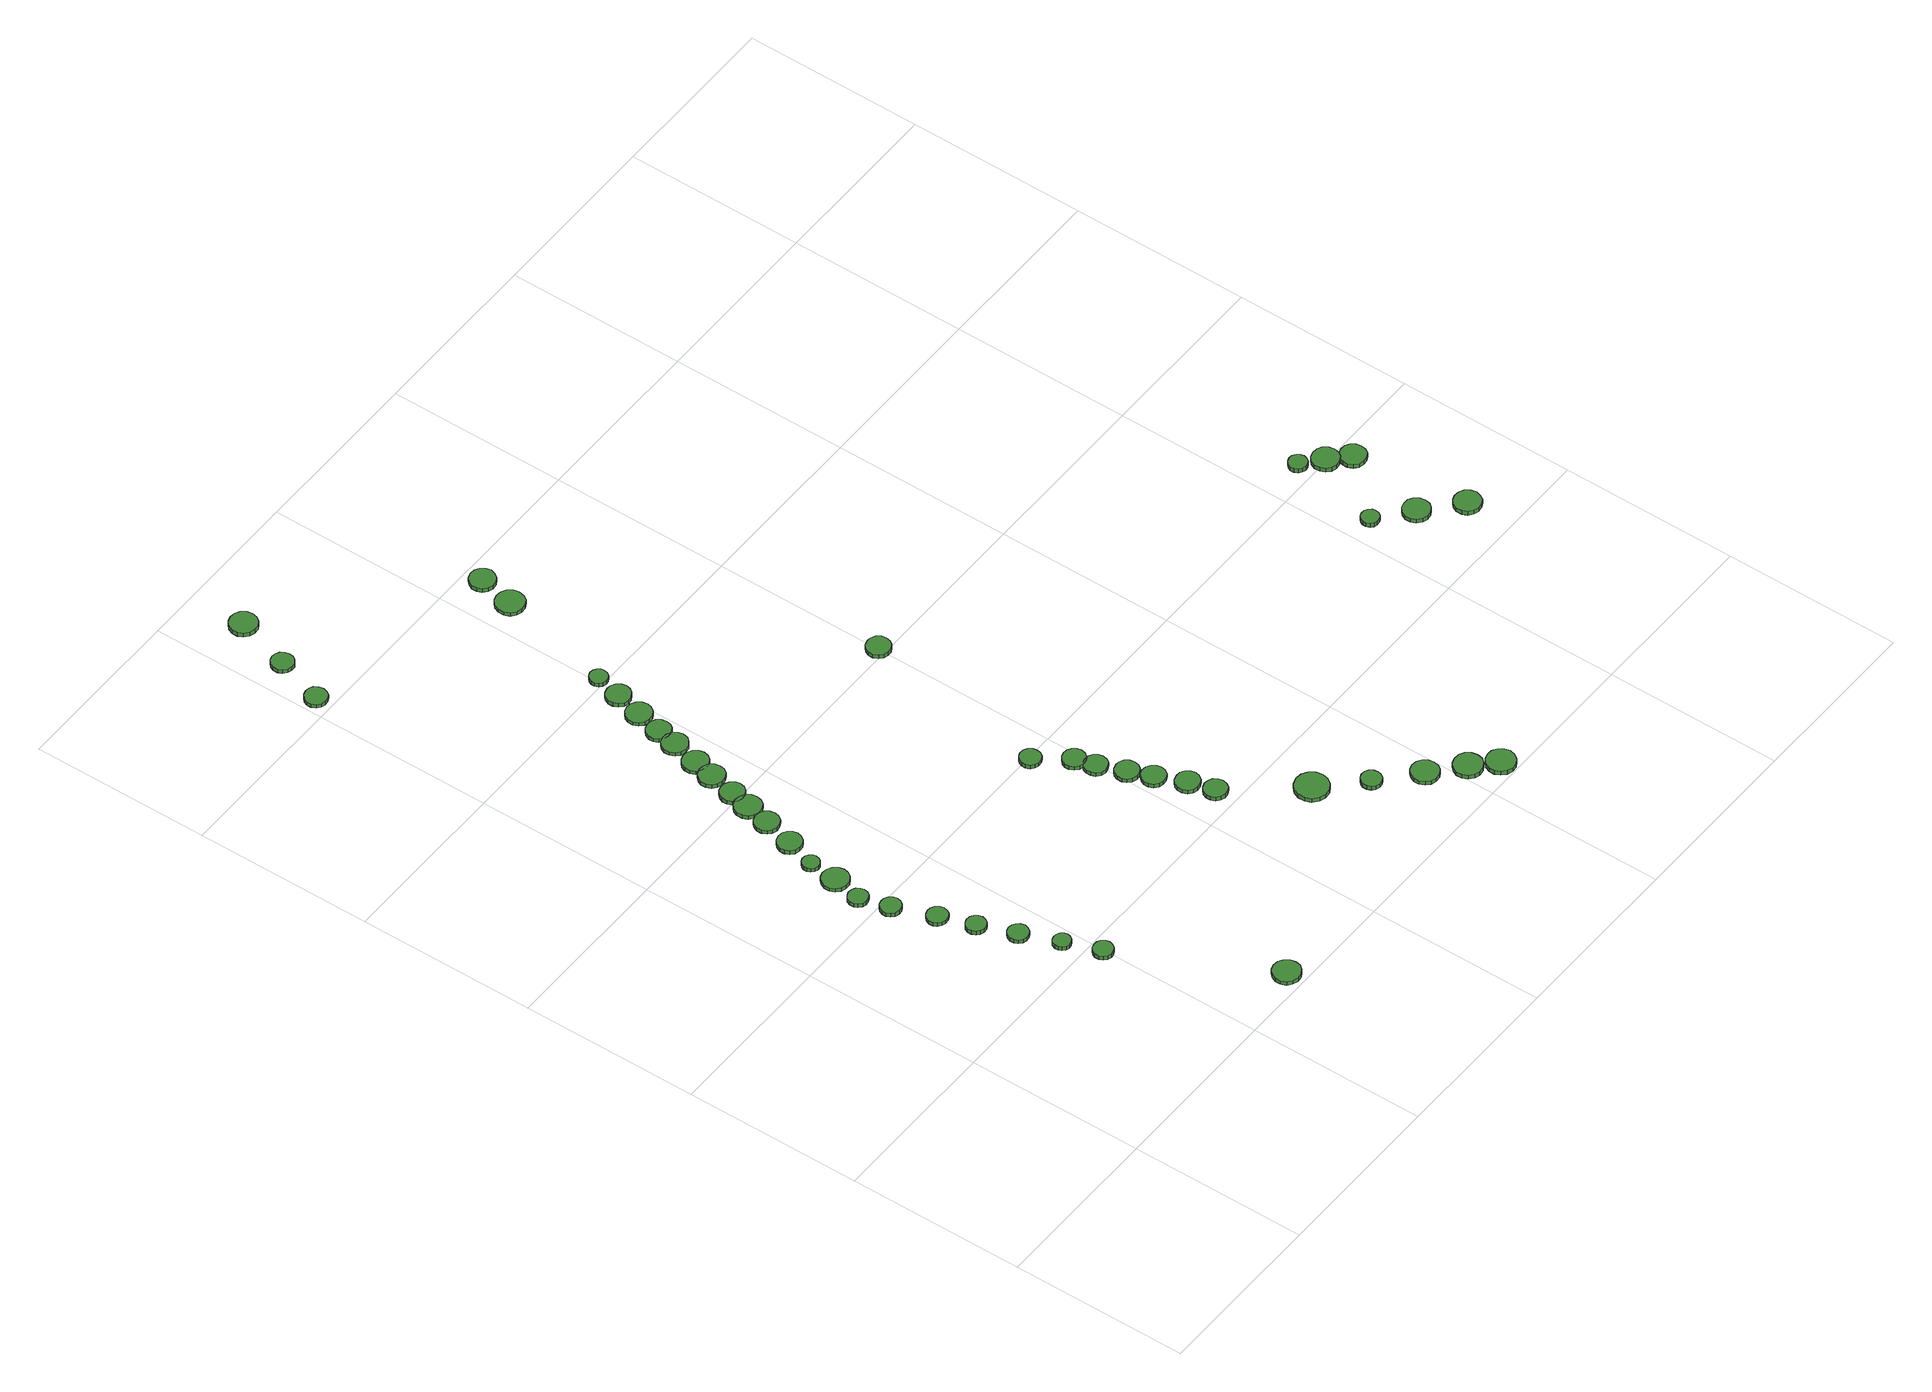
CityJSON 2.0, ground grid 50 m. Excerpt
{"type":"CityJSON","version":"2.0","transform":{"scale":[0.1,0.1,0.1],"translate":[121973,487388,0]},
"CityObjects":{
"tree1":{"type":"SolitaryVegetationObject","attributes":{"function":"something"},"geometry":[{"type":"MultiSurface","lod":"1","boundaries":[[[0,1,2,3,4,5,6,7,8,9,10,11,12,13,14]],[[15,16,17,18,19,20,21,22,23,24,25,26,27,28,29]],[[0,29,28,1]],[[1,28,27,2]],[[2,27,26,3]],[[3,26,25,4]],[[4,25,24,5]],[[5,24,23,6]],[[6,23,22,7]],[[7,22,21,8]],[[8,21,20,9]],[[9,20,19,10]],[[10,19,18,11]],[[11,18,17,12]],[[12,17,16,13]],[[13,16,15,14]],[[14,15,29,0]]]}]},
"tree2":{"type":"SolitaryVegetationObject","attributes":{"function":"something"},"geometry":[{"type":"MultiSurface","lod":"1","boundaries":[[[30,31,32,33,34,35,36,37,38,39,40,41,42,43,44]],[[45,46,47,48,49,50,51,52,53,54,55,56,57,58,59]],[[30,59,58,31]],[[31,58,57,32]],[[32,57,56,33]],[[33,56,55,34]],[[34,55,54,35]],[[35,54,53,36]],[[36,53,52,37]],[[37,52,51,38]],[[38,51,50,39]],[[39,50,49,40]],[[40,49,48,41]],[[41,48,47,42]],[[42,47,46,43]],[[43,46,45,44]],[[44,45,59,30]]]}]},
"tree3":{"type":"SolitaryVegetationObject","attributes":{"function":"something"},"geometry":[{"type":"MultiSurface","lod":"1","boundaries":[[[60,61,62,63,64,65,66,67,68,69,70,71,72,73,74]],[[75,76,77,78,79,80,81,82,83,84,85,86,87,88,89]],[[60,89,88,61]],[[61,88,87,62]],[[62,87,86,63]],[[63,86,85,64]],[[64,85,84,65]],[[65,84,83,66]],[[66,83,82,67]],[[67,82,81,68]],[[68,81,80,69]],[[69,80,79,70]],[[70,79,78,71]],[[71,78,77,72]],[[72,77,76,73]],[[73,76,75,74]],[[74,75,89,60]]]}]},
"tree4":{"type":"SolitaryVegetationObject","attributes":{"function":"something"},"geometry":[{"type":"MultiSurface","lod":"1","boundaries":[[[90,91,92,93,94,95,96,97,98,99,100,101,102,103,104]],[[105,106,107,108,109,110,111,112,113,114,115,116,117,118,119]],[[90,119,118,91]],[[91,118,117,92]],[[92,117,116,93]],[[93,116,115,94]],[[94,115,114,95]],[[95,114,113,96]],[[96,113,112,97]],[[97,112,111,98]],[[98,111,110,99]],[[99,110,109,100]],[[100,109,108,101]],[[101,108,107,102]],[[102,107,106,103]],[[103,106,105,104]],[[104,105,119,90]]]}]},
"tree5":{"type":"SolitaryVegetationObject","attributes":{"function":"something"},"geometry":[{"type":"MultiSurface","lod":"1","boundaries":[[[120,121,122,123,124,125,126,127,128,129,130,131,132,133,134]],[[135,136,137,138,139,140,141,142,143,144,145,146,147,148,149]],[[120,149,148,121]],[[121,148,147,122]],[[122,147,146,123]],[[123,146,145,124]],[[124,145,144,125]],[[125,144,143,126]],[[126,143,142,127]],[[127,142,141,128]],[[128,141,140,129]],[[129,140,139,130]],[[130,139,138,131]],[[131,138,137,132]],[[132,137,136,133]],[[133,136,135,134]],[[134,135,149,120]]]}]},
"tree6":{"type":"SolitaryVegetationObject","attributes":{"function":"something"},"geometry":[{"type":"MultiSurface","lod":"1","boundaries":[[[150,151,152,153,154,155,156,157,158,159,160,161,162,163,164]],[[165,166,167,168,169,170,171,172,173,174,175,176,177,178,179]],[[150,179,178,151]],[[151,178,177,152]],[[152,177,176,153]],[[153,176,175,154]],[[154,175,174,155]],[[155,174,173,156]],[[156,173,172,157]],[[157,172,171,158]],[[158,171,170,159]],[[159,170,169,160]],[[160,169,168,161]],[[161,168,167,162]],[[162,167,166,163]],[[163,166,165,164]],[[164,165,179,150]]]}]},
"tree7":{"type":"SolitaryVegetationObject","attributes":{"function":"something"},"geometry":[{"type":"MultiSurface","lod":"1","boundaries":[[[180,181,182,183,184,185,186,187,188,189,190,191,192,193,194]],[[195,196,197,198,199,200,201,202,203,204,205,206,207,208,209]],[[180,209,208,181]],[[181,208,207,182]],[[182,207,206,183]],[[183,206,205,184]],[[184,205,204,185]],[[185,204,203,186]],[[186,203,202,187]],[[187,202,201,188]],[[188,201,200,189]],[[189,200,199,190]],[[190,199,198,191]],[[191,198,197,192]],[[192,197,196,193]],[[193,196,195,194]],[[194,195,209,180]]]}]},
"tree8":{"type":"SolitaryVegetationObject","attributes":{"function":"something"},"geometry":[{"type":"MultiSurface","lod":"1","boundaries":[[[210,211,212,213,214,215,216,217,218,219,220,221,222,223,224]],[[225,226,227,228,229,230,231,232,233,234,235,236,237,238,239]],[[210,239,238,211]],[[211,238,237,212]],[[212,237,236,213]],[[213,236,235,214]],[[214,235,234,215]],[[215,234,233,216]],[[216,233,232,217]],[[217,232,231,218]],[[218,231,230,219]],[[219,230,229,220]],[[220,229,228,221]],[[221,228,227,222]],[[222,227,226,223]],[[223,226,225,224]],[[224,225,239,210]]]}]},
"tree9":{"type":"SolitaryVegetationObject","attributes":{"function":"something"},"geometry":[{"type":"MultiSurface","lod":"1","boundaries":[[[240,241,242,243,244,245,246,247,248,249,250,251,252,253,254]],[[255,256,257,258,259,260,261,262,263,264,265,266,267,268,269]],[[240,269,268,241]],[[241,268,267,242]],[[242,267,266,243]],[[243,266,265,244]],[[244,265,264,245]],[[245,264,263,246]],[[246,263,262,247]],[[247,262,261,248]],[[248,261,260,249]],[[249,260,259,250]],[[250,259,258,251]],[[251,258,257,252]],[[252,257,256,253]],[[253,256,255,254]],[[254,255,269,240]]]}]},
"tree10":{"type":"SolitaryVegetationObject","attributes":{"function":"something"},"geometry":[{"type":"MultiSurface","lod":"1","boundaries":[[[270,271,272,273,274,275,276,277,278,279,280,281,282,283,284]],[[285,286,287,288,289,290,291,292,293,294,295,296,297,298,299]],[[270,299,298,271]],[[271,298,297,272]],[[272,297,296,273]],[[273,296,295,274]],[[274,295,294,275]],[[275,294,293,276]],[[276,293,292,277]],[[277,292,291,278]],[[278,291,290,279]],[[279,290,289,280]],[[280,289,288,281]],[[281,288,287,282]],[[282,287,286,283]],[[283,286,285,284]],[[284,285,299,270]]]}]},
"tree11":{"type":"SolitaryVegetationObject","attributes":{"function":"something"},"geometry":[{"type":"MultiSurface","lod":"1","boundaries":[[[300,301,302,303,304,305,306,307,308,309,310,311,312,313,314]],[[315,316,317,318,319,320,321,322,323,324,325,326,327,328,329]],[[300,329,328,301]],[[301,328,327,302]],[[302,327,326,303]],[[303,326,325,304]],[[304,325,324,305]],[[305,324,323,306]],[[306,323,322,307]],[[307,322,321,308]],[[308,321,320,309]],[[309,320,319,310]],[[310,319,318,311]],[[311,318,317,312]],[[312,317,316,313]],[[313,316,315,314]],[[314,315,329,300]]]}]},
"tree12":{"type":"SolitaryVegetationObject","attributes":{"function":"something"},"geometry":[{"type":"MultiSurface","lod":"1","boundaries":[[[330,331,332,333,334,335,336,337,338,339,340,341,342,343,344]],[[345,346,347,348,349,350,351,352,353,354,355,356,357,358,359]],[[330,359,358,331]],[[331,358,357,332]],[[332,357,356,333]],[[333,356,355,334]],[[334,355,354,335]],[[335,354,353,336]],[[336,353,352,337]],[[337,352,351,338]],[[338,351,350,339]],[[339,350,349,340]],[[340,349,348,341]],[[341,348,347,342]],[[342,347,346,343]],[[343,346,345,344]],[[344,345,359,330]]]}]},
"tree13":{"type":"SolitaryVegetationObject","attributes":{"function":"something"},"geometry":[{"type":"MultiSurface","lod":"1","boundaries":[[[360,361,362,363,364,365,366,367,368,369,370,371,372,373,374]],[[375,376,377,378,379,380,381,382,383,384,385,386,387,388,389]],[[360,389,388,361]],[[361,388,387,362]],[[362,387,386,363]],[[363,386,385,364]],[[364,385,384,365]],[[365,384,383,366]],[[366,383,382,367]],[[367,382,381,368]],[[368,381,380,369]],[[369,380,379,370]],[[370,379,378,371]],[[371,378,377,372]],[[372,377,376,373]],[[373,376,375,374]],[[374,375,389,360]]]}]},
"tree14":{"type":"SolitaryVegetationObject","attributes":{"function":"something"},"geometry":[{"type":"MultiSurface","lod":"1","boundaries":[[[390,391,392,393,394,395,396,397,398,399,400,401,402,403,404]],[[405,406,407,408,409,410,411,412,413,414,415,416,417,418,419]],[[390,419,418,391]],[[391,418,417,392]],[[392,417,416,393]],[[393,416,415,394]],[[394,415,414,395]],[[395,414,413,396]],[[396,413,412,397]],[[397,412,411,398]],[[398,411,410,399]],[[399,410,409,400]],[[400,409,408,401]],[[401,408,407,402]],[[402,407,406,403]],[[403,406,405,404]],[[404,405,419,390]]]}]},
"tree15":{"type":"SolitaryVegetationObject","attributes":{"function":"something"},"geometry":[{"type":"MultiSurface","lod":"1","boundaries":[[[420,421,422,423,424,425,426,427,428,429,430,431,432,433,434]],[[435,436,437,438,439,440,441,442,443,444,445,446,447,448,449]],[[420,449,448,421]],[[421,448,447,422]],[[422,447,446,423]],[[423,446,445,424]],[[424,445,444,425]],[[425,444,443,426]],[[426,443,442,427]],[[427,442,441,428]],[[428,441,440,429]],[[429,440,439,430]],[[430,439,438,431]],[[431,438,437,432]],[[432,437,436,433]],[[433,436,435,434]],[[434,435,449,420]]]}]},
"tree16":{"type":"SolitaryVegetationObject","attributes":{"function":"something"},"geometry":[{"type":"MultiSurface","lod":"1","boundaries":[[[450,451,452,453,454,455,456,457,458,459,460,461,462,463,464]],[[465,466,467,468,469,470,471,472,473,474,475,476,477,478,479]],[[450,479,478,451]],[[451,478,477,452]],[[452,477,476,453]],[[453,476,475,454]],[[454,475,474,455]],[[455,474,473,456]],[[456,473,472,457]],[[457,472,471,458]],[[458,471,470,459]],[[459,470,469,460]],[[460,469,468,461]],[[461,468,467,462]],[[462,467,466,463]],[[463,466,465,464]],[[464,465,479,450]]]}]},
"tree17":{"type":"SolitaryVegetationObject","attributes":{"function":"something"},"geometry":[{"type":"MultiSurface","lod":"1","boundaries":[[[480,481,482,483,484,485,486,487,488,489,490,491,492,493,494]],[[495,496,497,498,499,500,501,502,503,504,505,506,507,508,509]],[[480,509,508,481]],[[481,508,507,482]],[[482,507,506,483]],[[483,506,505,484]],[[484,505,504,485]],[[485,504,503,486]],[[486,503,502,487]],[[487,502,501,488]],[[488,501,500,489]],[[489,500,499,490]],[[490,499,498,491]],[[491,498,497,492]],[[492,497,496,493]],[[493,496,495,494]],[[494,495,509,480]]]}]},
"tree18":{"type":"SolitaryVegetationObject","attributes":{"function":"something"},"geometry":[{"type":"MultiSurface","lod":"1","boundaries":[[[510,511,512,513,514,515,516,517,518,519,520,521,522,523,524]],[[525,526,527,528,529,530,531,532,533,534,535,536,537,538,539]],[[510,539,538,511]],[[511,538,537,512]],[[512,537,536,513]],[[513,536,535,514]],[[514,535,534,515]],[[515,534,533,516]],[[516,533,532,517]],[[517,532,531,518]],[[518,531,530,519]],[[519,530,529,520]],[[520,529,528,521]],[[521,528,527,522]],[[522,527,526,523]],[[523,526,525,524]],[[524,525,539,510]]]}]},
"tree19":{"type":"SolitaryVegetationObject","attributes":{"function":"something"},"geometry":[{"type":"MultiSurface","lod":"1","boundaries":[[[540,541,542,543,544,545,546,547,548,549,550,551,552,553,554]],[[555,556,557,558,559,560,561,562,563,564,565,566,567,568,569]],[[540,569,568,541]],[[541,568,567,542]],[[542,567,566,543]],[[543,566,565,544]],[[544,565,564,545]],[[545,564,563,546]],[[546,563,562,547]],[[547,562,561,548]],[[548,561,560,549]],[[549,560,559,550]],[[550,559,558,551]],[[551,558,557,552]],[[552,557,556,553]],[[553,556,555,554]],[[554,555,569,540]]]}]},
"tree20":{"type":"SolitaryVegetationObject","attributes":{"function":"something"},"geometry":[{"type":"MultiSurface","lod":"1","boundaries":[[[570,571,572,573,574,575,576,577,578,579,580,581,582,583,584]],[[585,586,587,588,589,590,591,592,593,594,595,596,597,598,599]],[[570,599,598,571]],[[571,598,597,572]],[[572,597,596,573]],[[573,596,595,574]],[[574,595,594,575]],[[575,594,593,576]],[[576,593,592,577]],[[577,592,591,578]],[[578,591,590,579]],[[579,590,589,580]],[[580,589,588,581]],[[581,588,587,582]],[[582,587,586,583]],[[583,586,585,584]],[[584,585,599,570]]]}]},
"tree21":{"type":"SolitaryVegetationObject","attributes":{"function":"something"},"geometry":[{"type":"MultiSurface","lod":"1","boundaries":[[[600,601,602,603,604,605,606,607,608,609,610,611,612,613,614]],[[615,616,617,618,619,620,621,622,623,624,625,626,627,628,629]],[[600,629,628,601]],[[601,628,627,602]],[[602,627,626,603]],[[603,626,625,604]],[[604,625,624,605]],[[605,624,623,606]],[[606,623,622,607]],[[607,622,621,608]],[[608,621,620,609]],[[609,620,619,610]],[[610,619,618,611]],[[611,618,617,612]],[[612,617,616,613]],[[613,616,615,614]],[[614,615,629,600]]]}]},
"tree22":{"type":"SolitaryVegetationObject","attributes":{"function":"something"},"geometry":[{"type":"MultiSurface","lod":"1","boundaries":[[[630,631,632,633,634,635,636,637,638,639,640,641,642,643,644]],[[645,646,647,648,649,650,651,652,653,654,655,656,657,658,659]],[[630,659,658,631]],[[631,658,657,632]],[[632,657,656,633]],[[633,656,655,634]],[[634,655,654,635]],[[635,654,653,636]],[[636,653,652,637]],[[637,652,651,638]],[[638,651,650,639]],[[639,650,649,640]],[[640,649,648,641]],[[641,648,647,642]],[[642,647,646,643]],[[643,646,645,644]],[[644,645,659,630]]]}]},
"tree23":{"type":"SolitaryVegetationObject","attributes":{"function":"something"},"geometry":[{"type":"MultiSurface","lod":"1","boundaries":[[[660,661,662,663,664,665,666,667,668,669,670,671,672,673,674]],[[675,676,677,678,679,680,681,682,683,684,685,686,687,688,689]],[[660,689,688,661]],[[661,688,687,662]],[[662,687,686,663]],[[663,686,685,664]],[[664,685,684,665]],[[665,684,683,666]],[[666,683,682,667]],[[667,682,681,668]],[[668,681,680,669]],[[669,680,679,670]],[[670,679,678,671]],[[671,678,677,672]],[[672,677,676,673]],[[673,676,675,674]],[[674,675,689,660]]]}]},
"tree24":{"type":"SolitaryVegetationObject","attributes":{"function":"something"},"geometry":[{"type":"MultiSurface","lod":"1","boundaries":[[[690,691,692,693,694,695,696,697,698,699,700,701,702,703,704]],[[705,706,707,708,709,710,711,712,713,714,715,716,717,718,719]],[[690,719,718,691]],[[691,718,717,692]],[[692,717,716,693]],[[693,716,715,694]],[[694,715,714,695]],[[695,714,713,696]],[[696,713,712,697]],[[697,712,711,698]],[[698,711,710,699]],[[699,710,709,700]],[[700,709,708,701]],[[701,708,707,702]],[[702,707,706,703]],[[703,706,705,704]],[[704,705,719,690]]]}]},
"tree25":{"type":"SolitaryVegetationObject","attributes":{"function":"something"},"geometry":[{"type":"MultiSurface","lod":"1","boundaries":[[[720,721,722,723,724,725,726,727,728,729,730,731,732,733,734]],[[735,736,737,738,739,740,741,742,743,744,745,746,747,748,749]],[[720,749,748,721]],[[721,748,747,722]],[[722,747,746,723]],[[723,746,745,724]],[[724,745,744,725]],[[725,744,743,726]],[[726,743,742,727]],[[727,742,741,728]],[[728,741,740,729]],[[729,740,739,730]],[[730,739,738,731]],[[731,738,737,732]],[[732,737,736,733]],[[733,736,735,734]],[[734,735,749,720]]]}]},
"tree26":{"type":"SolitaryVegetationObject","attributes":{"function":"something"},"geometry":[{"type":"MultiSurface","lod":"1","boundaries":[[[750,751,752,753,754,755,756,757,758,759,760,761,762,763,764]],[[765,766,767,768,769,770,771,772,773,774,775,776,777,778,779]],[[750,779,778,751]],[[751,778,777,752]],[[752,777,776,753]],[[753,776,775,754]],[[754,775,774,755]],[[755,774,773,756]],[[756,773,772,757]],[[757,772,771,758]],[[758,771,770,759]],[[759,770,769,760]],[[760,769,768,761]],[[761,768,767,762]],[[762,767,766,763]],[[763,766,765,764]],[[764,765,779,750]]]}]},
"tree27":{"type":"SolitaryVegetationObject","attributes":{"function":"something"},"geometry":[{"type":"MultiSurface","lod":"1","boundaries":[[[780,781,782,783,784,785,786,787,788,789,790,791,792,793,794]],[[795,796,797,798,799,800,801,802,803,804,805,806,807,808,809]],[[780,809,808,781]],[[781,808,807,782]],[[782,807,806,783]],[[783,806,805,784]],[[784,805,804,785]],[[785,804,803,786]],[[786,803,802,787]],[[787,802,801,788]],[[788,801,800,789]],[[789,800,799,790]],[[790,799,798,791]],[[791,798,797,792]],[[792,797,796,793]],[[793,796,795,794]],[[794,795,809,780]]]}]},
"tree28":{"type":"SolitaryVegetationObject","attributes":{"function":"something"},"geometry":[{"type":"MultiSurface","lod":"1","boundaries":[[[810,811,812,813,814,815,816,817,818,819,820,821,822,823,824]],[[825,826,827,828,829,830,831,832,833,834,835,836,837,838,839]],[[810,839,838,811]],[[811,838,837,812]],[[812,837,836,813]],[[813,836,835,814]],[[814,835,834,815]],[[815,834,833,816]],[[816,833,832,817]],[[817,832,831,818]],[[818,831,830,819]],[[819,830,829,820]],[[820,829,828,821]],[[821,828,827,822]],[[822,827,826,823]],[[823,826,825,824]],[[824,825,839,810]]]}]},
"tree29":{"type":"SolitaryVegetationObject","attributes":{"function":"something"},"geometry":[{"type":"MultiSurface","lod":"1","boundaries":[[[840,841,842,843,844,845,846,847,848,849,850,851,852,853,854]],[[855,856,857,858,859,860,861,862,863,864,865,866,867,868,869]],[[840,869,868,841]],[[841,868,867,842]],[[842,867,866,843]],[[843,866,865,844]],[[844,865,864,845]],[[845,864,863,846]],[[846,863,862,847]],[[847,862,861,848]],[[848,861,860,849]],[[849,860,859,850]],[[850,859,858,851]],[[851,858,857,852]],[[852,857,856,853]],[[853,856,855,854]],[[854,855,869,840]]]}]},
"tree30":{"type":"SolitaryVegetationObject","attributes":{"function":"something"},"geometry":[{"type":"MultiSurface","lod":"1","boundaries":[[[870,871,872,873,874,875,876,877,878,879,880,881,882,883,884]],[[885,886,887,888,889,890,891,892,893,894,895,896,897,898,899]],[[870,899,898,871]],[[871,898,897,872]],[[872,897,896,873]],[[873,896,895,874]],[[874,895,894,875]],[[875,894,893,876]],[[876,893,892,877]],[[877,892,891,878]],[[878,891,890,879]],[[879,890,889,880]],[[880,889,888,881]],[[881,888,887,882]],[[882,887,886,883]],[[883,886,885,884]],[[884,885,899,870]]]}]},
"tree31":{"type":"SolitaryVegetationObject","attributes":{"function":"something"},"geometry":[{"type":"MultiSurface","lod":"1","boundaries":[[[900,901,902,903,904,905,906,907,908,909,910,911,912,913,914]],[[915,916,917,918,919,920,921,922,923,924,925,926,927,928,929]],[[900,929,928,901]],[[901,928,927,902]],[[902,927,926,903]],[[903,926,925,904]],[[904,925,924,905]],[[905,924,923,906]],[[906,923,922,907]],[[907,922,921,908]],[[908,921,920,909]],[[909,920,919,910]],[[910,919,918,911]],[[911,918,917,912]],[[912,917,916,913]],[[913,916,915,914]],[[914,915,929,900]]]}]},
"tree32":{"type":"SolitaryVegetationObject","attributes":{"function":"something"},"geometry":[{"type":"MultiSurface","lod":"1","boundaries":[[[930,931,932,933,934,935,936,937,938,939,940,941,942,943,944]],[[945,946,947,948,949,950,951,952,953,954,955,956,957,958,959]],[[930,959,958,931]],[[931,958,957,932]],[[932,957,956,933]],[[933,956,955,934]],[[934,955,954,935]],[[935,954,953,936]],[[936,953,952,937]],[[937,952,951,938]],[[938,951,950,939]],[[939,950,949,940]],[[940,949,948,941]],[[941,948,947,942]],[[942,947,946,943]],[[943,946,945,944]],[[944,945,959,930]]]}]},
"tree33":{"type":"SolitaryVegetationObject","attributes":{"function":"something"},"geometry":[{"type":"MultiSurface","lod":"1","boundaries":[[[960,961,962,963,964,965,966,967,968,969,970,971,972,973,974]],[[975,976,977,978,979,980,981,982,983,984,985,986,987,988,989]],[[960,989,988,961]],[[961,988,987,962]],[[962,987,986,963]],[[963,986,985,964]],[[964,985,984,965]],[[965,984,983,966]],[[966,983,982,967]],[[967,982,981,968]],[[968,981,980,969]],[[969,980,979,970]],[[970,979,978,971]],[[971,978,977,972]],[[972,977,976,973]],[[973,976,975,974]],[[974,975,989,960]]]}]},
"tree34":{"type":"SolitaryVegetationObject","attributes":{"function":"something"},"geometry":[{"type":"MultiSurface","lod":"1","boundaries":[[[990,991,992,993,994,995,996,997,998,999,1000,1001,1002,1003,1004]],[[1005,1006,1007,1008,1009,1010,1011,1012,1013,1014,1015,1016,1017,1018,1019]],[[990,1019,1018,991]],[[991,1018,1017,992]],[[992,1017,1016,993]],[[993,1016,1015,994]],[[994,1015,1014,995]],[[995,1014,1013,996]],[[996,1013,1012,997]],[[997,1012,1011,998]],[[998,1011,1010,999]],[[999,1010,1009,1000]],[[1000,1009,1008,1001]],[[1001,1008,1007,1002]],[[1002,1007,1006,1003]],[[1003,1006,1005,1004]],[[1004,1005,1019,990]]]}]},
"tree35":{"type":"SolitaryVegetationObject","attributes":{"function":"something"},"geometry":[{"type":"MultiSurface","lod":"1","boundaries":[[[1020,1021,1022,1023,1024,1025,1026,1027,1028,1029,1030,1031,1032,1033,1034]],[[1035,1036,1037,1038,1039,1040,1041,1042,1043,1044,1045,1046,1047,1048,1049]],[[1020,1049,1048,1021]],[[1021,1048,1047,1022]],[[1022,1047,1046,1023]],[[1023,1046,1045,1024]],[[1024,1045,1044,1025]],[[1025,1044,1043,1026]],[[1026,1043,1042,1027]],[[1027,1042,1041,1028]],[[1028,1041,1040,1029]],[[1029,1040,1039,1030]],[[1030,1039,1038,1031]],[[1031,1038,1037,1032]],[[1032,1037,1036,1033]],[[1033,1036,1035,1034]],[[1034,1035,1049,1020]]]}]},
"tree36":{"type":"SolitaryVegetationObject","attributes":{"function":"something"},"geometry":[{"type":"MultiSurface","lod":"1","boundaries":[[[1050,1051,1052,1053,1054,1055,1056,1057,1058,1059,1060,1061,1062,1063,1064]],[[1065,1066,1067,1068,1069,1070,1071,1072,1073,1074,1075,1076,1077,1078,1079]],[[1050,1079,1078,1051]],[[1051,1078,1077,1052]],[[1052,1077,1076,1053]],[[1053,1076,1075,1054]],[[1054,1075,1074,1055]],[[1055,1074,1073,1056]],[[1056,1073,1072,1057]],[[1057,1072,1071,1058]],[[1058,1071,1070,1059]],[[1059,1070,1069,1060]],[[1060,1069,1068,1061]],[[1061,1068,1067,1062]],[[1062,1067,1066,1063]],[[1063,1066,1065,1064]],[[1064,1065,1079,1050]]]}]},
"tree37":{"type":"SolitaryVegetationObject","attributes":{"function":"something"},"geometry":[{"type":"MultiSurface","lod":"1","boundaries":[[[1080,1081,1082,1083,1084,1085,1086,1087,1088,1089,1090,1091,1092,1093,1094]],[[1095,1096,1097,1098,1099,1100,1101,1102,1103,1104,1105,1106,1107,1108,1109]],[[1080,1109,1108,1081]],[[1081,1108,1107,1082]],[[1082,1107,1106,1083]],[[1083,1106,1105,1084]],[[1084,1105,1104,1085]],[[1085,1104,1103,1086]],[[1086,1103,1102,1087]],[[1087,1102,1101,1088]],[[1088,1101,1100,1089]],[[1089,1100,1099,1090]],[[1090,1099,1098,1091]],[[1091,1098,1097,1092]],[[1092,1097,1096,1093]],[[1093,1096,1095,1094]],[[1094,1095,1109,1080]]]}]},
"tree38":{"type":"SolitaryVegetationObject","attributes":{"function":"something"},"geometry":[{"type":"MultiSurface","lod":"1","boundaries":[[[1110,1111,1112,1113,1114,1115,1116,1117,1118,1119,1120,1121,1122,1123,1124]],[[1125,1126,1127,1128,1129,1130,1131,1132,1133,1134,1135,1136,1137,1138,1139]],[[1110,1139,1138,1111]],[[1111,1138,1137,1112]],[[1112,1137,1136,1113]],[[1113,1136,1135,1114]],[[1114,1135,1134,1115]],[[1115,1134,1133,1116]],[[1116,1133,1132,1117]],[[1117,1132,1131,1118]],[[1118,1131,1130,1119]],[[1119,1130,1129,1120]],[[1120,1129,1128,1121]],[[1121,1128,1127,1122]],[[1122,1127,1126,1123]],[[1123,1126,1125,1124]],[[1124,1125,1139,1110]]]}]},
"tree39":{"type":"SolitaryVegetationObject","attributes":{"function":"something"},"geometry":[{"type":"MultiSurface","lod":"1","boundaries":[[[1140,1141,1142,1143,1144,1145,1146,1147,1148,1149,1150,1151,1152,1153,1154]],[[1155,1156,1157,1158,1159,1160,1161,1162,1163,1164,1165,1166,1167,1168,1169]],[[1140,1169,1168,1141]],[[1141,1168,1167,1142]],[[1142,1167,1166,1143]],[[1143,1166,1165,1144]],[[1144,1165,1164,1145]],[[1145,1164,1163,1146]],[[1146,1163,1162,1147]],[[1147,1162,1161,1148]],[[1148,1161,1160,1149]],[[1149,1160,1159,1150]],[[1150,1159,1158,1151]],[[1151,1158,1157,1152]],[[1152,1157,1156,1153]],[[1153,1156,1155,1154]],[[1154,1155,1169,1140]]]}]},
"tree40":{"type":"SolitaryVegetationObject","attributes":{"function":"something"},"geometry":[{"type":"MultiSurface","lod":"1","boundaries":[[[1170,1171,1172,1173,1174,1175,1176,1177,1178,1179,1180,1181,1182,1183,1184]],[[1185,1186,1187,1188,1189,1190,1191,1192,1193,1194,1195,1196,1197,1198,1199]],[[1170,1199,1198,1171]],[[1171,1198,1197,1172]],[[1172,1197,1196,1173]],[[1173,1196,1195,1174]],[[1174,1195,1194,1175]],[[1175,1194,1193,1176]],[[1176,1193,1192,1177]],[[1177,1192,1191,1178]],[[1178,1191,1190,1179]],[[1179,1190,1189,1180]],[[1180,1189,1188,1181]],[[1181,1188,1187,1182]],[[1182,1187,1186,1183]],[[1183,1186,1185,1184]],[[1184,1185,1199,1170]]]}]},
"tree41":{"type":"SolitaryVegetationObject","attributes":{"function":"something"},"geometry":[{"type":"MultiSurface","lod":"1","boundaries":[[[1200,1201,1202,1203,1204,1205,1206,1207,1208,1209,1210,1211,1212,1213,1214]],[[1215,1216,1217,1218,1219,1220,1221,1222,1223,1224,1225,1226,1227,1228,1229]],[[1200,1229,1228,1201]],[[1201,1228,1227,1202]],[[1202,1227,1226,1203]],[[1203,1226,1225,1204]],[[1204,1225,1224,1205]],[[1205,1224,1223,1206]],[[1206,1223,1222,1207]],[[1207,1222,1221,1208]],[[1208,1221,1220,1209]],[[1209,1220,1219,1210]],[[1210,1219,1218,1211]],[[1211,1218,1217,1212]],[[1212,1217,1216,1213]],[[1213,1216,1215,1214]],[[1214,1215,1229,1200]]]}]},
"tree42":{"type":"SolitaryVegetationObject","attributes":{"function":"something"},"geometry":[{"type":"MultiSurface","lod":"1","boundaries":[[[1230,1231,1232,1233,1234,1235,1236,1237,1238,1239,1240,1241,1242,1243,1244]],[[1245,1246,1247,1248,1249,1250,1251,1252,1253,1254,1255,1256,1257,1258,1259]],[[1230,1259,1258,1231]],[[1231,1258,1257,1232]],[[1232,1257,1256,1233]],[[1233,1256,1255,1234]],[[1234,1255,1254,1235]],[[1235,1254,1253,1236]],[[1236,1253,1252,1237]],[[1237,1252,1251,1238]],[[1238,1251,1250,1239]],[[1239,1250,1249,1240]],[[1240,1249,1248,1241]],[[1241,1248,1247,1242]],[[1242,1247,1246,1243]],[[1243,1246,1245,1244]],[[1244,1245,1259,1230]]]}]},
"tree43":{"type":"SolitaryVegetationObject","attributes":{"function":"something"},"geometry":[{"type":"MultiSurface","lod":"1","boundaries":[[[1260,1261,1262,1263,1264,1265,1266,1267,1268,1269,1270,1271,1272,1273,1274]],[[1275,1276,1277,1278,1279,1280,1281,1282,1283,1284,1285,1286,1287,1288,1289]],[[1260,1289,1288,1261]],[[1261,1288,1287,1262]],[[1262,1287,1286,1263]],[[1263,1286,1285,1264]],[[1264,1285,1284,1265]],[[1265,1284,1283,1266]],[[1266,1283,1282,1267]],[[1267,1282,1281,1268]],[[1268,1281,1280,1269]],[[1269,1280,1279,1270]],[[1270,1279,1278,1271]],[[1271,1278,1277,1272]],[[1272,1277,1276,1273]],[[1273,1276,1275,1274]],[[1274,1275,1289,1260]]]}]},
"tree44":{"type":"SolitaryVegetationObject","attributes":{"function":"something"},"geometry":[{"type":"MultiSurface","lod":"1","boundaries":[[[1290,1291,1292,1293,1294,1295,1296,1297,1298,1299,1300,1301,1302,1303,1304]],[[1305,1306,1307,1308,1309,1310,1311,1312,1313,1314,1315,1316,1317,1318,1319]],[[1290,1319,1318,1291]],[[1291,1318,1317,1292]],[[1292,1317,1316,1293]],[[1293,1316,1315,1294]],[[1294,1315,1314,1295]],[[1295,1314,1313,1296]],[[1296,1313,1312,1297]],[[1297,1312,1311,1298]],[[1298,1311,1310,1299]],[[1299,1310,1309,1300]],[[1300,1309,1308,1301]],[[1301,1308,1307,1302]],[[1302,1307,1306,1303]],[[1303,1306,1305,1304]],[[1304,1305,1319,1290]]]}]},
"tree45":{"type":"SolitaryVegetationObject","attributes":{"function":"something"},"geometry":[{"type":"MultiSurface","lod":"1","boundaries":[[[1320,1321,1322,1323,1324,1325,1326,1327,1328,1329,1330,1331,1332,1333,1334]],[[1335,1336,1337,1338,1339,1340,1341,1342,1343,1344,1345,1346,1347,1348,1349]],[[1320,1349,1348,1321]],[[1321,1348,1347,1322]],[[1322,1347,1346,1323]],[[1323,1346,1345,1324]],[[1324,1345,1344,1325]],[[1325,1344,1343,1326]],[[1326,1343,1342,1327]],[[1327,1342,1341,1328]],[[1328,1341,1340,1329]],[[1329,1340,1339,1330]],[[1330,1339,1338,1331]],[[1331,1338,1337,1332]],[[1332,1337,1336,1333]],[[1333,1336,1335,1334]],[[1334,1335,1349,1320]]]}]}
},
"vertices":[
[332,973,15],[329,985,15],[322,994,15],[312,1000,15],[300,1001,15],[289,998,15],[280,990,15],[275,979,15],[275,967,15],[280,956,15],[289,948,15],[300,945,15],[312,946,15],[322,952,15],[329,961,15],[329,961,2],[322,952,2],[312,946,2],[300,945,2],[289,948,2],[280,956,2],[275,967,2],[275,979,2],[280,990,2],[289,998,2],[300,1001,2],[312,1000,2],[322,994,2],[329,985,2],[332,973,2],
[308,1057,15],[305,1068,15],[299,1077,15],[289,1082,15],[277,1084,15],[267,1080,15],[258,1073,15],[254,1062,15],[254,1051,15],[258,1041,15],[267,1033,15],[277,1029,15],[289,1031,15],[299,1036,15],[305,1045,15],[305,1045,2],[299,1036,2],[289,1031,2],[277,1029,2],[267,1033,2],[258,1041,2],[254,1051,2],[254,1062,2],[258,1073,2],[267,1080,2],[277,1084,2],[289,1082,2],[299,1077,2],[305,1068,2],[308,1057,2],
[375,861,13],[373,873,13],[366,883,13],[355,889,13],[343,890,13],[332,886,13],[323,878,13],[318,867,13],[318,855,13],[323,845,13],[332,837,13],[343,833,13],[355,834,13],[366,840,13],[373,850,13],[373,850,1],[366,840,1],[355,834,1],[343,833,1],[332,837,1],[323,845,1],[318,855,1],[318,867,1],[323,878,1],[332,886,1],[343,890,1],[355,889,1],[366,883,1],[373,873,1],[375,861,1],
[407,767,13],[404,778,13],[398,787,13],[388,793,13],[376,794,13],[365,790,13],[357,783,13],[352,772,13],[352,761,13],[357,750,13],[365,743,13],[376,739,13],[388,740,13],[398,746,13],[404,755,13],[404,755,0],[398,746,0],[388,740,0],[376,739,0],[365,743,0],[357,750,0],[352,761,0],[352,772,0],[357,783,0],[365,790,0],[376,794,0],[388,793,0],[398,787,0],[404,778,0],[407,767,0],
[446,665,13],[443,677,13],[436,686,13],[426,692,13],[414,694,13],[403,690,13],[394,682,13],[389,671,13],[389,659,13],[394,648,13],[403,640,13],[414,637,13],[426,638,13],[436,644,13],[443,653,13],[443,653,1],[436,644,1],[426,638,1],[414,637,1],[403,640,1],[394,648,1],[389,659,1],[389,671,1],[394,682,1],[403,690,1],[414,694,1],[426,692,1],[436,686,1],[443,677,1],[446,665,1],
[483,561,13],[481,571,13],[475,579,13],[466,584,13],[456,585,13],[447,582,13],[439,576,13],[435,566,13],[435,556,13],[439,547,13],[447,540,13],[456,537,13],[466,538,13],[475,543,13],[481,552,13],[481,552,0],[475,543,0],[466,538,0],[456,537,0],[447,540,0],[439,547,0],[435,556,0],[435,566,0],[439,576,0],[447,582,0],[456,585,0],[466,584,0],[475,579,0],[481,571,0],[483,561,0],
[523,461,14],[520,472,14],[513,482,14],[504,487,14],[492,488,14],[481,485,14],[473,477,14],[468,467,14],[468,455,14],[473,445,14],[481,437,14],[492,433,14],[504,435,14],[513,440,14],[520,450,14],[520,450,1],[513,440,1],[504,435,1],[492,433,1],[481,437,1],[473,445,1],[468,455,1],[468,467,1],[473,477,1],[481,485,1],[492,488,1],[504,487,1],[513,482,1],[520,472,1],[523,461,1],
[335,1139,14],[332,1154,14],[323,1166,14],[309,1174,14],[294,1176,14],[279,1171,14],[268,1161,14],[262,1146,14],[262,1131,14],[268,1117,14],[279,1107,14],[294,1102,14],[309,1103,14],[323,1111,14],[332,1124,14],[332,1124,2],[323,1111,2],[309,1103,2],[294,1102,2],[279,1107,2],[268,1117,2],[262,1131,2],[262,1146,2],[268,1161,2],[279,1171,2],[294,1176,2],[309,1174,2],[323,1166,2],[332,1154,2],[335,1139,2],
[331,1221,13],[329,1231,13],[323,1239,13],[315,1244,13],[305,1245,13],[295,1242,13],[288,1235,13],[284,1226,13],[284,1216,13],[288,1207,13],[295,1200,13],[305,1197,13],[315,1198,13],[323,1203,13],[329,1211,13],[329,1211,1],[323,1203,1],[315,1198,1],[305,1197,1],[295,1200,1],[288,1207,1],[284,1216,1],[284,1226,1],[288,1235,1],[295,1242,1],[305,1245,1],[315,1244,1],[323,1239,1],[329,1231,1],[331,1221,1],
[736,47,18],[733,62,18],[723,75,18],[710,83,18],[694,85,18],[679,80,18],[667,69,18],[661,55,18],[661,39,18],[667,24,18],[679,14,18],[694,9,18],[710,11,18],[723,19,18],[733,31,18],[733,31,6],[723,19,6],[710,11,6],[694,9,6],[679,14,6],[667,24,6],[661,39,6],[661,55,6],[667,69,6],[679,80,6],[694,85,6],[710,83,6],[723,75,6],[733,62,6],[736,47,6],
[367,1304,14],[364,1318,14],[356,1329,14],[344,1336,14],[330,1338,14],[316,1334,14],[306,1324,14],[300,1311,14],[300,1297,14],[306,1284,14],[316,1275,14],[330,1271,14],[344,1272,14],[356,1279,14],[364,1291,14],[364,1291,1],[356,1279,1],[344,1272,1],[330,1271,1],[316,1275,1],[306,1284,1],[300,1297,1],[300,1311,1],[306,1324,1],[316,1334,1],[330,1338,1],[344,1336,1],[356,1329,1],[364,1318,1],[367,1304,1],
[390,1391,13],[387,1405,13],[379,1416,13],[367,1423,13],[353,1425,13],[339,1420,13],[329,1411,13],[323,1398,13],[323,1384,13],[329,1371,13],[339,1362,13],[353,1357,13],[367,1359,13],[379,1366,13],[387,1377,13],[387,1377,1],[379,1366,1],[367,1359,1],[353,1357,1],[339,1362,1],[329,1371,1],[323,1384,1],[323,1398,1],[329,1411,1],[339,1420,1],[353,1425,1],[367,1423,1],[379,1416,1],[387,1405,1],[390,1391,1],
[70,2542,18],[67,2555,18],[60,2566,18],[49,2572,18],[36,2573,18],[24,2569,18],[14,2561,18],[9,2549,18],[9,2536,18],[14,2524,18],[24,2516,18],[36,2512,18],[49,2513,18],[60,2519,18],[67,2530,18],[67,2530,6],[60,2519,6],[49,2513,6],[36,2512,6],[24,2516,6],[14,2524,6],[9,2536,6],[9,2549,6],[14,2561,6],[24,2569,6],[36,2573,6],[49,2572,6],[60,2566,6],[67,2555,6],[70,2542,6],
[408,1460,14],[405,1475,14],[396,1487,14],[382,1495,14],[367,1497,14],[352,1492,14],[341,1482,14],[335,1468,14],[335,1452,14],[341,1438,14],[352,1428,14],[367,1423,14],[382,1425,14],[396,1432,14],[405,1445,14],[405,1445,2],[396,1432,2],[382,1425,2],[367,1423,2],[352,1428,2],[341,1438,2],[335,1452,2],[335,1468,2],[341,1482,2],[352,1492,2],[367,1497,2],[382,1495,2],[396,1487,2],[405,1475,2],[408,1460,2],
[419,1518,15],[416,1531,15],[407,1543,15],[395,1550,15],[381,1551,15],[368,1547,15],[358,1537,15],[352,1525,15],[352,1511,15],[358,1498,15],[368,1488,15],[381,1484,15],[395,1486,15],[407,1493,15],[416,1504,15],[416,1504,2],[407,1493,2],[395,1486,2],[381,1484,2],[368,1488,2],[358,1498,2],[352,1511,2],[352,1525,2],[358,1537,2],[368,1547,2],[381,1551,2],[395,1550,2],[407,1543,2],[416,1531,2],[419,1518,2],
[439,1594,14],[436,1609,14],[427,1621,14],[414,1628,14],[399,1630,14],[385,1625,14],[374,1615,14],[368,1602,14],[368,1587,14],[374,1573,14],[385,1564,14],[399,1559,14],[414,1561,14],[427,1568,14],[436,1580,14],[436,1580,1],[427,1568,1],[414,1561,1],[399,1559,1],[385,1564,1],[374,1573,1],[368,1587,1],[368,1602,1],[374,1615,1],[385,1625,1],[399,1630,1],[414,1628,1],[427,1621,1],[436,1609,1],[439,1594,1],
[115,2678,20],[112,2691,20],[105,2701,20],[94,2707,20],[81,2709,20],[69,2705,20],[59,2696,20],[54,2684,20],[54,2671,20],[59,2660,20],[69,2651,20],[81,2647,20],[94,2648,20],[105,2655,20],[112,2665,20],[112,2665,8],[105,2655,8],[94,2648,8],[81,2647,8],[69,2651,8],[59,2660,8],[54,2671,8],[54,2684,8],[59,2696,8],[69,2705,8],[81,2709,8],[94,2707,8],[105,2701,8],[112,2691,8],[115,2678,8],
[453,1654,14],[450,1669,14],[441,1681,14],[428,1688,14],[413,1690,14],[399,1685,14],[388,1675,14],[382,1662,14],[382,1647,14],[388,1633,14],[399,1624,14],[413,1619,14],[428,1621,14],[441,1628,14],[450,1640,14],[450,1640,2],[441,1628,2],[428,1621,2],[413,1619,2],[399,1624,2],[388,1633,2],[382,1647,2],[382,1662,2],[388,1675,2],[399,1685,2],[413,1690,2],[428,1688,2],[441,1681,2],[450,1669,2],[453,1654,2],
[471,1731,16],[468,1745,16],[459,1757,16],[446,1765,16],[432,1766,16],[418,1762,16],[407,1752,16],[401,1738,16],[401,1724,16],[407,1710,16],[418,1700,16],[432,1696,16],[446,1697,16],[459,1705,16],[468,1716,16],[468,1716,4],[459,1705,4],[446,1697,4],[432,1696,4],[418,1700,4],[407,1710,4],[401,1724,4],[401,1738,4],[407,1752,4],[418,1762,4],[432,1766,4],[446,1765,4],[459,1757,4],[468,1745,4],[471,1731,4],
[169,2832,23],[166,2848,23],[157,2860,23],[143,2868,23],[128,2870,23],[113,2865,23],[101,2855,23],[94,2840,23],[94,2824,23],[101,2810,23],[113,2799,23],[128,2795,23],[143,2796,23],[157,2804,23],[166,2817,23],[166,2817,10],[157,2804,10],[143,2796,10],[128,2795,10],[113,2799,10],[101,2810,10],[94,2824,10],[94,2840,10],[101,2855,10],[113,2865,10],[128,2870,10],[143,2868,10],[157,2860,10],[166,2848,10],[169,2832,10],
[482,1790,16],[479,1804,16],[471,1815,16],[458,1822,16],[444,1823,16],[431,1819,16],[421,1810,16],[415,1797,16],[415,1783,16],[421,1770,16],[431,1761,16],[444,1756,16],[458,1758,16],[471,1765,16],[479,1776,16],[479,1776,4],[471,1765,4],[458,1758,4],[444,1756,4],[431,1761,4],[421,1770,4],[415,1783,4],[415,1797,4],[421,1810,4],[431,1819,4],[444,1823,4],[458,1822,4],[471,1815,4],[479,1804,4],[482,1790,4],
[500,1862,19],[497,1876,19],[488,1888,19],[475,1896,19],[460,1897,19],[446,1893,19],[435,1883,19],[429,1869,19],[429,1855,19],[435,1841,19],[446,1831,19],[460,1827,19],[475,1828,19],[488,1836,19],[497,1848,19],[497,1848,7],[488,1836,7],[475,1828,7],[460,1827,7],[446,1831,7],[435,1841,7],[429,1855,7],[429,1869,7],[435,1883,7],[446,1893,7],[460,1897,7],[475,1896,7],[488,1888,7],[497,1876,7],[500,1862,7],
[517,1939,22],[514,1952,22],[506,1964,22],[493,1971,22],[480,1972,22],[466,1968,22],[456,1959,22],[450,1946,22],[450,1932,22],[456,1919,22],[466,1909,22],[480,1905,22],[493,1907,22],[506,1914,22],[514,1925,22],[514,1925,9],[506,1914,9],[493,1907,9],[480,1905,9],[466,1909,9],[456,1919,9],[450,1932,9],[450,1946,9],[456,1959,9],[466,1968,9],[480,1972,9],[493,1971,9],[506,1964,9],[514,1952,9],[517,1939,9],
[523,2011,27],[521,2021,27],[515,2029,27],[506,2035,27],[496,2036,27],[486,2032,27],[478,2025,27],[474,2016,27],[474,2006,27],[478,1996,27],[486,1989,27],[496,1986,27],[506,1987,27],[515,1992,27],[521,2001,27],[521,2001,15],[515,1992,15],[506,1987,15],[496,1986,15],[486,1989,15],[478,1996,15],[474,2006,15],[474,2016,15],[478,2025,15],[486,2032,15],[496,2036,15],[506,2035,15],[515,2029,15],[521,2021,15],[523,2011,15],
[942,990,17],[940,1002,17],[933,1012,17],[922,1018,17],[910,1019,17],[899,1015,17],[890,1007,17],[885,996,17],[885,984,17],[890,973,17],[899,965,17],[910,961,17],[922,962,17],[933,968,17],[940,978,17],[940,978,5],[933,968,5],[922,962,5],[910,961,5],[899,965,5],[890,973,5],[885,984,5],[885,996,5],[890,1007,5],[899,1015,5],[910,1019,5],[922,1018,5],[933,1012,5],[940,1002,5],[942,990,5],
[1025,847,14],[1022,860,14],[1015,871,14],[1003,877,14],[990,879,14],[977,875,14],[967,866,14],[962,854,14],[962,840,14],[967,828,14],[977,819,14],[990,815,14],[1003,817,14],[1015,823,14],[1022,834,14],[1022,834,2],[1015,823,2],[1003,817,2],[990,815,2],[977,819,2],[967,828,2],[962,840,2],[962,854,2],[967,866,2],[977,875,2],[990,879,2],[1003,877,2],[1015,871,2],[1022,860,2],[1025,847,2],
[1009,902,15],[1006,915,15],[998,925,15],[987,932,15],[974,933,15],[962,929,15],[952,920,15],[946,908,15],[946,895,15],[952,883,15],[962,874,15],[974,870,15],[987,872,15],[998,878,15],[1006,889,15],[1006,889,3],[998,878,3],[987,872,3],[974,870,3],[962,874,3],[952,883,3],[946,895,3],[946,908,3],[952,920,3],[962,929,3],[974,933,3],[987,932,3],[998,925,3],[1006,915,3],[1009,902,3],
[1055,772,14],[1052,786,14],[1044,797,14],[1032,804,14],[1019,805,14],[1005,801,14],[995,792,14],[990,779,14],[990,765,14],[995,753,14],[1005,744,14],[1019,739,14],[1032,741,14],[1044,748,14],[1052,759,14],[1052,759,2],[1044,748,2],[1032,741,2],[1019,739,2],[1005,744,2],[995,753,2],[990,765,2],[990,779,2],[995,792,2],[1005,801,2],[1019,805,2],[1032,804,2],[1044,797,2],[1052,786,2],[1055,772,2],
[1080,709,14],[1077,722,14],[1069,733,14],[1057,740,14],[1043,742,14],[1030,738,14],[1020,728,14],[1014,716,14],[1014,702,14],[1020,689,14],[1030,680,14],[1043,676,14],[1057,677,14],[1069,684,14],[1077,695,14],[1077,695,2],[1069,684,2],[1057,677,2],[1043,676,2],[1030,680,2],[1020,689,2],[1014,702,2],[1014,716,2],[1020,728,2],[1030,738,2],[1043,742,2],[1057,740,2],[1069,733,2],[1077,722,2],[1080,709,2],
[1128,555,20],[1125,568,20],[1118,579,20],[1106,585,20],[1093,587,20],[1080,582,20],[1070,574,20],[1065,561,20],[1065,548,20],[1070,536,20],[1080,527,20],[1093,523,20],[1106,524,20],[1118,531,20],[1125,542,20],[1125,542,7],[1118,531,7],[1106,524,7],[1093,523,7],[1080,527,7],[1070,536,7],[1065,548,7],[1065,561,7],[1070,574,7],[1080,582,7],[1093,587,7],[1106,585,7],[1118,579,7],[1125,568,7],[1128,555,7],
[1112,627,17],[1109,641,17],[1101,652,17],[1089,659,17],[1075,660,17],[1062,656,17],[1051,647,17],[1046,634,17],[1046,620,17],[1051,608,17],[1062,599,17],[1075,594,17],[1089,596,17],[1101,603,17],[1109,614,17],[1109,614,4],[1101,603,4],[1089,596,4],[1075,594,4],[1062,599,4],[1051,608,4],[1046,620,4],[1046,634,4],[1051,647,4],[1062,656,4],[1075,660,4],[1089,659,4],[1101,652,4],[1109,641,4],[1112,627,4],
[614,2338,29],[610,2354,29],[601,2367,29],[586,2375,29],[570,2377,29],[555,2372,29],[542,2361,29],[536,2346,29],[536,2329,29],[542,2314,29],[555,2303,29],[570,2298,29],[586,2300,29],[601,2308,29],[610,2321,29],[610,2321,17],[601,2308,17],[586,2300,17],[570,2298,17],[555,2303,17],[542,2314,17],[536,2329,17],[536,2346,17],[542,2361,17],[555,2372,17],[570,2377,17],[586,2375,17],[601,2367,17],[610,2354,17],[614,2338,17],
[632,2438,30],[628,2452,30],[620,2464,30],[607,2471,30],[592,2473,30],[578,2468,30],[567,2458,30],[561,2445,30],[561,2430,30],[567,2417,30],[578,2407,30],[592,2402,30],[607,2404,30],[620,2411,30],[628,2423,30],[628,2423,18],[620,2411,18],[607,2404,18],[592,2402,18],[578,2407,18],[567,2417,18],[561,2430,18],[561,2445,18],[567,2458,18],[578,2468,18],[592,2473,18],[607,2471,18],[620,2464,18],[628,2452,18],[632,2438,18],
[1289,367,21],[1285,386,21],[1274,401,21],[1258,411,21],[1239,413,21],[1221,407,21],[1206,394,21],[1199,376,21],[1199,357,21],[1206,340,21],[1221,327,21],[1239,321,21],[1258,323,21],[1274,333,21],[1285,348,21],[1285,348,8],[1274,333,8],[1258,323,8],[1239,321,8],[1221,327,8],[1206,340,8],[1199,357,8],[1199,376,8],[1206,394,8],[1221,407,8],[1239,413,8],[1258,411,8],[1274,401,8],[1285,386,8],[1289,367,8],
[1381,265,16],[1379,276,16],[1372,286,16],[1362,292,16],[1350,293,16],[1339,289,16],[1330,281,16],[1326,271,16],[1326,259,16],[1330,248,16],[1339,241,16],[1350,237,16],[1362,238,16],[1372,244,16],[1379,254,16],[1379,254,3],[1372,244,3],[1362,238,3],[1350,237,3],[1339,241,3],[1330,248,3],[1326,259,3],[1326,271,3],[1330,281,3],[1339,289,3],[1350,293,3],[1362,292,3],[1372,286,3],[1379,276,3],[1381,265,3],
[1025,1512,26],[1022,1526,26],[1014,1537,26],[1002,1544,26],[989,1545,26],[976,1541,26],[966,1532,26],[960,1519,26],[960,1506,26],[966,1493,26],[976,1484,26],[989,1480,26],[1002,1481,26],[1014,1488,26],[1022,1499,26],[1022,1499,13],[1014,1488,13],[1002,1481,13],[989,1480,13],[976,1484,13],[966,1493,13],[960,1506,13],[960,1519,13],[966,1532,13],[976,1541,13],[989,1545,13],[1002,1544,13],[1014,1537,13],[1022,1526,13],[1025,1512,13],
[1491,173,15],[1488,188,15],[1479,201,15],[1465,209,15],[1449,211,15],[1434,206,15],[1423,195,15],[1416,181,15],[1416,165,15],[1423,151,15],[1434,140,15],[1449,135,15],[1465,137,15],[1479,145,15],[1488,158,15],[1488,158,3],[1479,145,3],[1465,137,3],[1449,135,3],[1434,140,3],[1423,151,3],[1416,165,3],[1416,181,3],[1423,195,3],[1434,206,3],[1449,211,3],[1465,209,3],[1479,201,3],[1488,188,3],[1491,173,3],
[1574,100,15],[1571,116,15],[1561,130,15],[1547,138,15],[1530,139,15],[1515,134,15],[1503,123,15],[1496,108,15],[1496,92,15],[1503,77,15],[1515,66,15],[1530,61,15],[1547,63,15],[1561,71,15],[1571,84,15],[1571,84,2],[1561,71,2],[1547,63,2],[1530,61,2],[1515,66,2],[1503,77,2],[1496,92,2],[1496,108,2],[1503,123,2],[1515,134,2],[1530,139,2],[1547,138,2],[1561,130,2],[1571,116,2],[1574,100,2],
[1634,43,14],[1630,59,14],[1620,72,14],[1606,81,14],[1590,82,14],[1574,77,14],[1562,66,14],[1555,51,14],[1555,35,14],[1562,20,14],[1574,9,14],[1590,4,14],[1606,5,14],[1620,14,14],[1630,27,14],[1630,27,1],[1620,14,1],[1606,5,1],[1590,4,1],[1574,9,1],[1562,20,1],[1555,35,1],[1555,51,1],[1562,66,1],[1574,77,1],[1590,82,1],[1606,81,1],[1620,72,1],[1630,59,1],[1634,43,1],
[2092,789,24],[2090,799,24],[2083,807,24],[2075,812,24],[2064,813,24],[2054,810,24],[2047,803,24],[2043,794,24],[2043,784,24],[2047,774,24],[2054,767,24],[2064,764,24],[2075,765,24],[2083,770,24],[2090,779,24],[2090,779,11],[2083,770,11],[2075,765,11],[2064,764,11],[2054,767,11],[2047,774,11],[2043,784,11],[2043,794,11],[2047,803,11],[2054,810,11],[2064,813,11],[2075,812,11],[2083,807,11],[2090,799,11],[2092,789,11],
[2193,711,24],[2190,726,24],[2181,739,24],[2168,747,24],[2152,748,24],[2138,744,24],[2126,733,24],[2120,719,24],[2120,704,24],[2126,690,24],[2138,679,24],[2152,674,24],[2168,676,24],[2181,684,24],[2190,696,24],[2190,696,11],[2181,684,11],[2168,676,11],[2152,674,11],[2138,679,11],[2126,690,11],[2120,704,11],[2120,719,11],[2126,733,11],[2138,744,11],[2152,748,11],[2168,747,11],[2181,739,11],[2190,726,11],[2193,711,11],
[2137,1042,25],[2135,1053,25],[2129,1061,25],[2119,1067,25],[2109,1068,25],[2099,1064,25],[2091,1057,25],[2086,1047,25],[2086,1037,25],[2091,1027,25],[2099,1020,25],[2109,1017,25],[2119,1018,25],[2129,1023,25],[2135,1032,25],[2135,1032,12],[2129,1023,12],[2119,1018,12],[2109,1017,12],[2099,1020,12],[2091,1027,12],[2086,1037,12],[2086,1047,12],[2091,1057,12],[2099,1064,12],[2109,1068,12],[2119,1067,12],[2129,1061,12],[2135,1053,12],[2137,1042,12],
[2290,625,24],[2286,640,24],[2277,653,24],[2264,660,24],[2248,662,24],[2234,657,24],[2222,647,24],[2216,633,24],[2216,617,24],[2222,603,24],[2234,593,24],[2248,588,24],[2264,590,24],[2277,597,24],[2286,610,24],[2286,610,11],[2277,597,11],[2264,590,11],[2248,588,11],[2234,593,11],[2222,603,11],[2216,617,11],[2216,633,11],[2222,647,11],[2234,657,11],[2248,662,11],[2264,660,11],[2277,653,11],[2286,640,11],[2290,625,11],
[2200,995,25],[2197,1010,25],[2188,1023,25],[2174,1030,25],[2159,1032,25],[2144,1027,25],[2133,1017,25],[2127,1003,25],[2127,987,25],[2133,973,25],[2144,963,25],[2159,958,25],[2174,960,25],[2188,967,25],[2197,980,25],[2197,980,12],[2188,967,12],[2174,960,12],[2159,958,12],[2144,963,12],[2133,973,12],[2127,987,12],[2127,1003,12],[2133,1017,12],[2144,1027,12],[2159,1032,12],[2174,1030,12],[2188,1023,12],[2197,1010,12],[2200,995,12],
[2248,947,25],[2245,961,25],[2237,973,25],[2224,981,25],[2209,982,25],[2195,978,25],[2184,968,25],[2178,954,25],[2178,939,25],[2184,926,25],[2195,916,25],[2209,912,25],[2224,913,25],[2237,920,25],[2245,932,25],[2245,932,12],[2237,920,12],[2224,913,12],[2209,912,12],[2195,916,12],[2184,926,12],[2178,939,12],[2178,954,12],[2184,968,12],[2195,978,12],[2209,982,12],[2224,981,12],[2237,973,12],[2245,961,12],[2248,947,12]
]}
